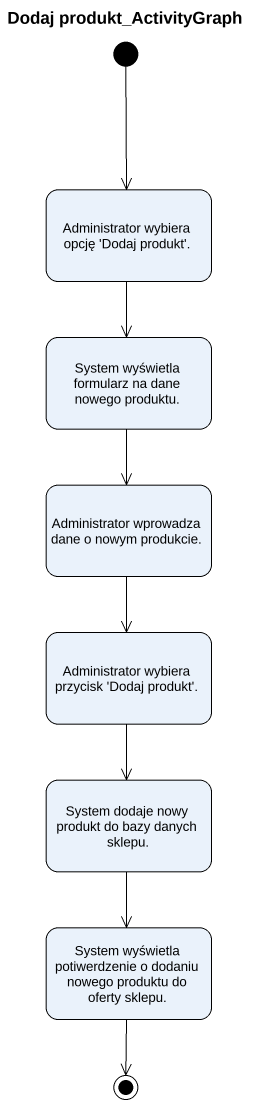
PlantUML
@startuml
title Dodaj produkt_ActivityGraph
hide empty description
state "Administrator wybiera opcję 'Dodaj produkt'." as Administrator_wybiera_opcję
state "System wyświetla formularz na dane nowego produktu." as System_wyświetla_formularz
state "Administrator wprowadza dane o nowym produkcie." as Administrator_wprowadza
state "Administrator wybiera przycisk 'Dodaj produkt'." as Administrator_wybiera
state "System dodaje nowy produkt do bazy danych sklepu." as System_dodaje_nowy_produkt
state "System wyświetla potiwerdzenie o dodaniu nowego produktu do oferty sklepu." as System_wyświetla
[*] --> Administrator_wybiera_opcję
Administrator_wybiera_opcję --> System_wyświetla_formularz
System_wyświetla_formularz --> Administrator_wprowadza
Administrator_wprowadza --> Administrator_wybiera
Administrator_wybiera --> System_dodaje_nowy_produkt
System_dodaje_nowy_produkt --> System_wyświetla
System_wyświetla --> [*]
@enduml
